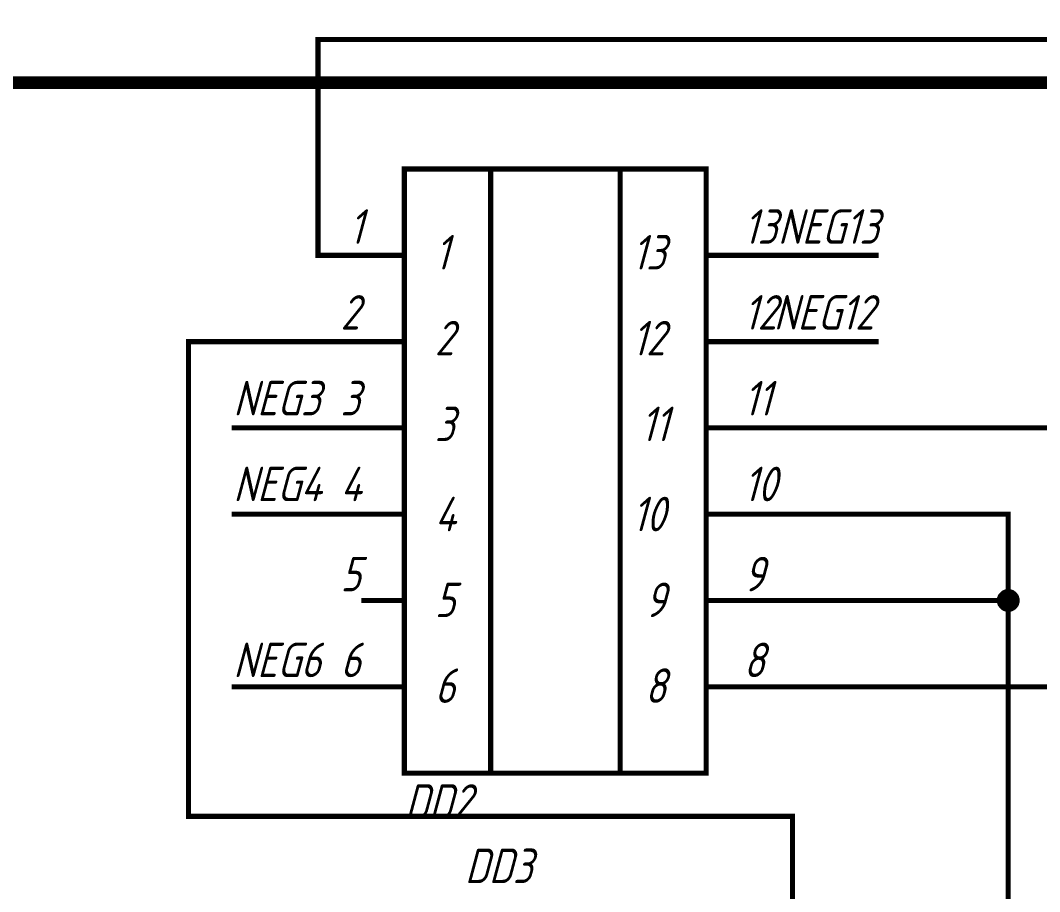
# Model space of a CAD drawing. Extents: x 196 to 1101, y 70 to 664.
# Drawn here: x 527.3 to 586.3, y 324.3 to 374.8 of the extents above; entities that cross this region are included whole.
import ezdxf

# ---------------------------------------------------------------- set-up
doc = ezdxf.new("R2010")
doc.units = 0
doc.header["$MEASUREMENT"] = 0
doc.layers.add('Sheet', color=255, linetype='CONTINUOUS')
doc.styles.add('GOST type A0', font='', dxfattribs={"oblique": 15, "height": 3.5})
doc.styles.get('GOST type A0').set_extended_font_data('GOST type A')

msp = doc.modelspace()

# ---------------------------------------------------------------- linework, layer by layer
at = {"layer": 'Sheet'}
for points, const_width in [([(679.47, 371.174), (679.47, 416.174), (597, 416.174), (597, 371.174), (524.515, 371.174), (524.515, 328.674), (489.53, 328.674), (489.53, 293.677), (489.53, 293.677), (489.53, 278.672), (489.53, 278.672)], 0.749), ([(611.985, 373.675), (611.985, 373.675), (544.515, 373.675), (544.515, 361.17), (547.015, 361.17)], 0.3), ([(554.515, 366.172), (554.515, 331.175)], 0.3), ([(562.015, 366.172), (562.015, 331.175)], 0.3), ([(549.515, 361.17), (547.015, 361.17)], 0.3), ([(567, 361.17), (569.5, 361.17)], 0.3), ([(569.5, 361.17), (577, 361.17)], 0.3), ([(547.015, 356.169), (537.015, 356.169), (537.015, 328.674), (572, 328.674), (572, 298.679), (567, 298.679)], 0.3), ([(549.515, 356.169), (547.015, 356.169)], 0.3), ([(567, 356.169), (569.5, 356.169)], 0.3), ([(569.5, 356.169), (577, 356.169)], 0.3), ([(547.015, 351.182), (539.515, 351.182)], 0.3), ([(549.515, 351.182), (547.015, 351.182)], 0.3), ([(567, 351.182), (569.5, 351.182)], 0.3), ([(569.5, 351.182), (611.985, 351.182)], 0.3), ([(569.5, 346.18), (584.5, 346.18), (584.5, 341.179), (584.5, 283.674), (537.015, 283.674), (537.015, 303.681), (544.515, 303.681)], 0.3), ([(547.015, 346.18), (539.515, 346.18)], 0.3), ([(549.515, 346.18), (547.015, 346.18)], 0.3), ([(567, 346.18), (569.5, 346.18)], 0.3), ([(549.515, 341.179), (547.015, 341.179)], 0.3), ([(567, 341.179), (569.5, 341.179)], 0.3), ([(569.5, 341.179), (584.5, 341.179)], 0.3), ([(583.988, 341.179), (583.988, 341.21), (583.988, 341.225), (583.988, 341.256), (584.003, 341.287), (584.003, 341.303), (584.019, 341.334), (584.019, 341.35), (584.034, 341.381), (584.034, 341.396), (584.05, 341.427), (584.065, 341.443), (584.081, 341.458), (584.096, 341.489), (584.112, 341.505), (584.127, 341.52), (584.143, 341.536), (584.158, 341.552), (584.174, 341.567), (584.189, 341.583), (584.22, 341.598), (584.236, 341.614), (584.252, 341.629), (584.283, 341.645), (584.298, 341.645), (584.329, 341.66), (584.345, 341.66), (584.376, 341.676), (584.391, 341.676), (584.422, 341.691), (584.453, 341.691), (584.469, 341.691), (584.5, 341.691)], 0.3), ([(583.988, 341.179), (583.988, 341.21), (583.988, 341.225), (583.988, 341.256), (584.003, 341.287), (584.003, 341.303), (584.019, 341.334), (584.019, 341.35), (584.034, 341.381), (584.034, 341.396), (584.05, 341.427), (584.065, 341.443), (584.081, 341.458), (584.096, 341.489), (584.112, 341.505), (584.127, 341.52), (584.143, 341.536), (584.158, 341.552), (584.174, 341.567), (584.189, 341.583), (584.22, 341.598), (584.236, 341.614), (584.252, 341.629), (584.283, 341.645), (584.298, 341.645), (584.329, 341.66), (584.345, 341.66), (584.376, 341.676), (584.391, 341.676), (584.422, 341.691), (584.453, 341.691), (584.469, 341.691), (584.5, 341.691)], 0.3), ([(583.988, 341.179), (583.988, 341.21), (583.988, 341.225), (583.988, 341.256), (584.003, 341.287), (584.003, 341.303), (584.019, 341.334), (584.019, 341.35), (584.034, 341.381), (584.034, 341.396), (584.05, 341.427), (584.065, 341.443), (584.081, 341.458), (584.096, 341.489), (584.112, 341.505), (584.127, 341.52), (584.143, 341.536), (584.158, 341.552), (584.174, 341.567), (584.189, 341.583), (584.22, 341.598), (584.236, 341.614), (584.252, 341.629), (584.283, 341.645), (584.298, 341.645), (584.329, 341.66), (584.345, 341.66), (584.376, 341.676), (584.391, 341.676), (584.422, 341.691), (584.453, 341.691), (584.469, 341.691), (584.5, 341.691)], 0.3), ([(583.988, 341.179), (583.988, 341.21), (583.988, 341.225), (583.988, 341.256), (584.003, 341.287), (584.003, 341.303), (584.019, 341.334), (584.019, 341.35), (584.034, 341.381), (584.034, 341.396), (584.05, 341.427), (584.065, 341.443), (584.081, 341.458), (584.096, 341.489), (584.112, 341.505), (584.127, 341.52), (584.143, 341.536), (584.158, 341.552), (584.174, 341.567), (584.189, 341.583), (584.22, 341.598), (584.236, 341.614), (584.252, 341.629), (584.283, 341.645), (584.298, 341.645), (584.329, 341.66), (584.345, 341.66), (584.376, 341.676), (584.391, 341.676), (584.422, 341.691), (584.453, 341.691), (584.469, 341.691), (584.5, 341.691)], 0.3), ([(583.988, 341.179), (583.988, 341.21), (583.988, 341.225), (583.988, 341.256), (584.003, 341.287), (584.003, 341.303), (584.019, 341.334), (584.019, 341.35), (584.034, 341.381), (584.034, 341.396), (584.05, 341.427), (584.065, 341.443), (584.081, 341.458), (584.096, 341.489), (584.112, 341.505), (584.127, 341.52), (584.143, 341.536), (584.158, 341.552), (584.174, 341.567), (584.189, 341.583), (584.22, 341.598), (584.236, 341.614), (584.252, 341.629), (584.283, 341.645), (584.298, 341.645), (584.329, 341.66), (584.345, 341.66), (584.376, 341.676), (584.391, 341.676), (584.422, 341.691), (584.453, 341.691), (584.469, 341.691), (584.5, 341.691)], 0.3), ([(583.988, 341.179), (583.988, 341.21), (583.988, 341.225), (583.988, 341.256), (584.003, 341.287), (584.003, 341.303), (584.019, 341.334), (584.019, 341.35), (584.034, 341.381), (584.034, 341.396), (584.05, 341.427), (584.065, 341.443), (584.081, 341.458), (584.096, 341.489), (584.112, 341.505), (584.127, 341.52), (584.143, 341.536), (584.158, 341.552), (584.174, 341.567), (584.189, 341.583), (584.22, 341.598), (584.236, 341.614), (584.252, 341.629), (584.283, 341.645), (584.298, 341.645), (584.329, 341.66), (584.345, 341.66), (584.376, 341.676), (584.391, 341.676), (584.422, 341.691), (584.453, 341.691), (584.469, 341.691), (584.5, 341.691)], 0.3), ([(583.988, 341.179), (583.988, 341.21), (583.988, 341.225), (583.988, 341.256), (584.003, 341.287), (584.003, 341.303), (584.019, 341.334), (584.019, 341.35), (584.034, 341.381), (584.034, 341.396), (584.05, 341.427), (584.065, 341.443), (584.081, 341.458), (584.096, 341.489), (584.112, 341.505), (584.127, 341.52), (584.143, 341.536), (584.158, 341.552), (584.174, 341.567), (584.189, 341.583), (584.22, 341.598), (584.236, 341.614), (584.252, 341.629), (584.283, 341.645), (584.298, 341.645), (584.329, 341.66), (584.345, 341.66), (584.376, 341.676), (584.391, 341.676), (584.422, 341.691), (584.453, 341.691), (584.469, 341.691), (584.5, 341.691)], 0.3), ([(583.988, 341.179), (583.988, 341.21), (583.988, 341.225), (583.988, 341.256), (584.003, 341.287), (584.003, 341.303), (584.019, 341.334), (584.019, 341.35), (584.034, 341.381), (584.034, 341.396), (584.05, 341.427), (584.065, 341.443), (584.081, 341.458), (584.096, 341.489), (584.112, 341.505), (584.127, 341.52), (584.143, 341.536), (584.158, 341.552), (584.174, 341.567), (584.189, 341.583), (584.22, 341.598), (584.236, 341.614), (584.252, 341.629), (584.283, 341.645), (584.298, 341.645), (584.329, 341.66), (584.345, 341.66), (584.376, 341.676), (584.391, 341.676), (584.422, 341.691), (584.453, 341.691), (584.469, 341.691), (584.5, 341.691)], 0.3), ([(584.5, 340.666), (584.469, 340.666), (584.453, 340.666), (584.422, 340.666), (584.391, 340.682), (584.376, 340.682), (584.345, 340.697), (584.329, 340.697), (584.298, 340.713), (584.283, 340.713), (584.252, 340.728), (584.236, 340.744), (584.22, 340.759), (584.189, 340.775), (584.174, 340.79), (584.158, 340.806), (584.143, 340.821), (584.127, 340.837), (584.112, 340.853), (584.096, 340.868), (584.081, 340.899), (584.065, 340.915), (584.05, 340.93), (584.034, 340.961), (584.034, 340.977), (584.019, 341.008), (584.019, 341.023), (584.003, 341.054), (584.003, 341.07), (583.988, 341.101), (583.988, 341.132), (583.988, 341.148), (583.988, 341.179)], 0.3), ([(583.988, 341.179), (583.988, 341.179)], 0.3), ([(584.5, 340.666), (584.469, 340.666), (584.453, 340.666), (584.422, 340.666), (584.391, 340.682), (584.376, 340.682), (584.345, 340.697), (584.329, 340.697), (584.298, 340.713), (584.283, 340.713), (584.252, 340.728), (584.236, 340.744), (584.22, 340.759), (584.189, 340.775), (584.174, 340.79), (584.158, 340.806), (584.143, 340.821), (584.127, 340.837), (584.112, 340.853), (584.096, 340.868), (584.081, 340.899), (584.065, 340.915), (584.05, 340.93), (584.034, 340.961), (584.034, 340.977), (584.019, 341.008), (584.019, 341.023), (584.003, 341.054), (584.003, 341.07), (583.988, 341.101), (583.988, 341.132), (583.988, 341.148), (583.988, 341.179)], 0.3), ([(583.988, 341.179), (583.988, 341.179)], 0.3), ([(584.5, 340.666), (584.469, 340.666), (584.453, 340.666), (584.422, 340.666), (584.391, 340.682), (584.376, 340.682), (584.345, 340.697), (584.329, 340.697), (584.298, 340.713), (584.283, 340.713), (584.252, 340.728), (584.236, 340.744), (584.22, 340.759), (584.189, 340.775), (584.174, 340.79), (584.158, 340.806), (584.143, 340.821), (584.127, 340.837), (584.112, 340.853), (584.096, 340.868), (584.081, 340.899), (584.065, 340.915), (584.05, 340.93), (584.034, 340.961), (584.034, 340.977), (584.019, 341.008), (584.019, 341.023), (584.003, 341.054), (584.003, 341.07), (583.988, 341.101), (583.988, 341.132), (583.988, 341.148), (583.988, 341.179)], 0.3), ([(583.988, 341.179), (583.988, 341.179)], 0.3), ([(584.5, 340.666), (584.469, 340.666), (584.453, 340.666), (584.422, 340.666), (584.391, 340.682), (584.376, 340.682), (584.345, 340.697), (584.329, 340.697), (584.298, 340.713), (584.283, 340.713), (584.252, 340.728), (584.236, 340.744), (584.22, 340.759), (584.189, 340.775), (584.174, 340.79), (584.158, 340.806), (584.143, 340.821), (584.127, 340.837), (584.112, 340.853), (584.096, 340.868), (584.081, 340.899), (584.065, 340.915), (584.05, 340.93), (584.034, 340.961), (584.034, 340.977), (584.019, 341.008), (584.019, 341.023), (584.003, 341.054), (584.003, 341.07), (583.988, 341.101), (583.988, 341.132), (583.988, 341.148), (583.988, 341.179)], 0.3), ([(583.988, 341.179), (583.988, 341.179)], 0.3), ([(584.5, 340.666), (584.469, 340.666), (584.453, 340.666), (584.422, 340.666), (584.391, 340.682), (584.376, 340.682), (584.345, 340.697), (584.329, 340.697), (584.298, 340.713), (584.283, 340.713), (584.252, 340.728), (584.236, 340.744), (584.22, 340.759), (584.189, 340.775), (584.174, 340.79), (584.158, 340.806), (584.143, 340.821), (584.127, 340.837), (584.112, 340.853), (584.096, 340.868), (584.081, 340.899), (584.065, 340.915), (584.05, 340.93), (584.034, 340.961), (584.034, 340.977), (584.019, 341.008), (584.019, 341.023), (584.003, 341.054), (584.003, 341.07), (583.988, 341.101), (583.988, 341.132), (583.988, 341.148), (583.988, 341.179)], 0.3), ([(583.988, 341.179), (583.988, 341.179)], 0.3), ([(584.5, 340.666), (584.469, 340.666), (584.453, 340.666), (584.422, 340.666), (584.391, 340.682), (584.376, 340.682), (584.345, 340.697), (584.329, 340.697), (584.298, 340.713), (584.283, 340.713), (584.252, 340.728), (584.236, 340.744), (584.22, 340.759), (584.189, 340.775), (584.174, 340.79), (584.158, 340.806), (584.143, 340.821), (584.127, 340.837), (584.112, 340.853), (584.096, 340.868), (584.081, 340.899), (584.065, 340.915), (584.05, 340.93), (584.034, 340.961), (584.034, 340.977), (584.019, 341.008), (584.019, 341.023), (584.003, 341.054), (584.003, 341.07), (583.988, 341.101), (583.988, 341.132), (583.988, 341.148), (583.988, 341.179)], 0.3), ([(583.988, 341.179), (583.988, 341.179)], 0.3), ([(584.5, 340.666), (584.469, 340.666), (584.453, 340.666), (584.422, 340.666), (584.391, 340.682), (584.376, 340.682), (584.345, 340.697), (584.329, 340.697), (584.298, 340.713), (584.283, 340.713), (584.252, 340.728), (584.236, 340.744), (584.22, 340.759), (584.189, 340.775), (584.174, 340.79), (584.158, 340.806), (584.143, 340.821), (584.127, 340.837), (584.112, 340.853), (584.096, 340.868), (584.081, 340.899), (584.065, 340.915), (584.05, 340.93), (584.034, 340.961), (584.034, 340.977), (584.019, 341.008), (584.019, 341.023), (584.003, 341.054), (584.003, 341.07), (583.988, 341.101), (583.988, 341.132), (583.988, 341.148), (583.988, 341.179)], 0.3), ([(583.988, 341.179), (583.988, 341.179)], 0.3), ([(584.5, 340.666), (584.469, 340.666), (584.453, 340.666), (584.422, 340.666), (584.391, 340.682), (584.376, 340.682), (584.345, 340.697), (584.329, 340.697), (584.298, 340.713), (584.283, 340.713), (584.252, 340.728), (584.236, 340.744), (584.22, 340.759), (584.189, 340.775), (584.174, 340.79), (584.158, 340.806), (584.143, 340.821), (584.127, 340.837), (584.112, 340.853), (584.096, 340.868), (584.081, 340.899), (584.065, 340.915), (584.05, 340.93), (584.034, 340.961), (584.034, 340.977), (584.019, 341.008), (584.019, 341.023), (584.003, 341.054), (584.003, 341.07), (583.988, 341.101), (583.988, 341.132), (583.988, 341.148), (583.988, 341.179)], 0.3), ([(583.988, 341.179), (583.988, 341.179)], 0.3), ([(584.5, 341.691), (584.5, 341.691)], 0.3), ([(584.5, 341.691), (584.531, 341.691), (584.547, 341.691), (584.578, 341.691), (584.609, 341.676), (584.624, 341.676), (584.655, 341.66), (584.671, 341.66), (584.702, 341.645), (584.717, 341.645), (584.748, 341.629), (584.764, 341.614), (584.779, 341.598), (584.811, 341.583), (584.826, 341.567), (584.842, 341.552), (584.857, 341.536), (584.873, 341.52), (584.888, 341.505), (584.904, 341.489), (584.919, 341.458), (584.935, 341.443), (584.95, 341.427), (584.966, 341.396), (584.966, 341.381), (584.981, 341.35), (584.981, 341.334), (584.997, 341.303), (584.997, 341.287), (585.012, 341.256), (585.012, 341.225), (585.012, 341.21), (585.012, 341.179)], 0.3), ([(584.5, 341.691), (584.5, 341.691)], 0.3), ([(584.5, 341.691), (584.531, 341.691), (584.547, 341.691), (584.578, 341.691), (584.609, 341.676), (584.624, 341.676), (584.655, 341.66), (584.671, 341.66), (584.702, 341.645), (584.717, 341.645), (584.748, 341.629), (584.764, 341.614), (584.779, 341.598), (584.811, 341.583), (584.826, 341.567), (584.842, 341.552), (584.857, 341.536), (584.873, 341.52), (584.888, 341.505), (584.904, 341.489), (584.919, 341.458), (584.935, 341.443), (584.95, 341.427), (584.966, 341.396), (584.966, 341.381), (584.981, 341.35), (584.981, 341.334), (584.997, 341.303), (584.997, 341.287), (585.012, 341.256), (585.012, 341.225), (585.012, 341.21), (585.012, 341.179)], 0.3), ([(584.5, 341.691), (584.5, 341.691)], 0.3), ([(584.5, 341.691), (584.531, 341.691), (584.547, 341.691), (584.578, 341.691), (584.609, 341.676), (584.624, 341.676), (584.655, 341.66), (584.671, 341.66), (584.702, 341.645), (584.717, 341.645), (584.748, 341.629), (584.764, 341.614), (584.779, 341.598), (584.811, 341.583), (584.826, 341.567), (584.842, 341.552), (584.857, 341.536), (584.873, 341.52), (584.888, 341.505), (584.904, 341.489), (584.919, 341.458), (584.935, 341.443), (584.95, 341.427), (584.966, 341.396), (584.966, 341.381), (584.981, 341.35), (584.981, 341.334), (584.997, 341.303), (584.997, 341.287), (585.012, 341.256), (585.012, 341.225), (585.012, 341.21), (585.012, 341.179)], 0.3), ([(584.5, 341.691), (584.5, 341.691)], 0.3), ([(584.5, 341.691), (584.531, 341.691), (584.547, 341.691), (584.578, 341.691), (584.609, 341.676), (584.624, 341.676), (584.655, 341.66), (584.671, 341.66), (584.702, 341.645), (584.717, 341.645), (584.748, 341.629), (584.764, 341.614), (584.779, 341.598), (584.811, 341.583), (584.826, 341.567), (584.842, 341.552), (584.857, 341.536), (584.873, 341.52), (584.888, 341.505), (584.904, 341.489), (584.919, 341.458), (584.935, 341.443), (584.95, 341.427), (584.966, 341.396), (584.966, 341.381), (584.981, 341.35), (584.981, 341.334), (584.997, 341.303), (584.997, 341.287), (585.012, 341.256), (585.012, 341.225), (585.012, 341.21), (585.012, 341.179)], 0.3), ([(584.5, 341.691), (584.5, 341.691)], 0.3), ([(584.5, 341.691), (584.531, 341.691), (584.547, 341.691), (584.578, 341.691), (584.609, 341.676), (584.624, 341.676), (584.655, 341.66), (584.671, 341.66), (584.702, 341.645), (584.717, 341.645), (584.748, 341.629), (584.764, 341.614), (584.779, 341.598), (584.811, 341.583), (584.826, 341.567), (584.842, 341.552), (584.857, 341.536), (584.873, 341.52), (584.888, 341.505), (584.904, 341.489), (584.919, 341.458), (584.935, 341.443), (584.95, 341.427), (584.966, 341.396), (584.966, 341.381), (584.981, 341.35), (584.981, 341.334), (584.997, 341.303), (584.997, 341.287), (585.012, 341.256), (585.012, 341.225), (585.012, 341.21), (585.012, 341.179)], 0.3), ([(584.5, 341.691), (584.5, 341.691)], 0.3), ([(584.5, 341.691), (584.531, 341.691), (584.547, 341.691), (584.578, 341.691), (584.609, 341.676), (584.624, 341.676), (584.655, 341.66), (584.671, 341.66), (584.702, 341.645), (584.717, 341.645), (584.748, 341.629), (584.764, 341.614), (584.779, 341.598), (584.811, 341.583), (584.826, 341.567), (584.842, 341.552), (584.857, 341.536), (584.873, 341.52), (584.888, 341.505), (584.904, 341.489), (584.919, 341.458), (584.935, 341.443), (584.95, 341.427), (584.966, 341.396), (584.966, 341.381), (584.981, 341.35), (584.981, 341.334), (584.997, 341.303), (584.997, 341.287), (585.012, 341.256), (585.012, 341.225), (585.012, 341.21), (585.012, 341.179)], 0.3), ([(584.5, 341.691), (584.5, 341.691)], 0.3), ([(584.5, 341.691), (584.531, 341.691), (584.547, 341.691), (584.578, 341.691), (584.609, 341.676), (584.624, 341.676), (584.655, 341.66), (584.671, 341.66), (584.702, 341.645), (584.717, 341.645), (584.748, 341.629), (584.764, 341.614), (584.779, 341.598), (584.811, 341.583), (584.826, 341.567), (584.842, 341.552), (584.857, 341.536), (584.873, 341.52), (584.888, 341.505), (584.904, 341.489), (584.919, 341.458), (584.935, 341.443), (584.95, 341.427), (584.966, 341.396), (584.966, 341.381), (584.981, 341.35), (584.981, 341.334), (584.997, 341.303), (584.997, 341.287), (585.012, 341.256), (585.012, 341.225), (585.012, 341.21), (585.012, 341.179)], 0.3), ([(584.5, 341.691), (584.5, 341.691)], 0.3), ([(584.5, 341.691), (584.531, 341.691), (584.547, 341.691), (584.578, 341.691), (584.609, 341.676), (584.624, 341.676), (584.655, 341.66), (584.671, 341.66), (584.702, 341.645), (584.717, 341.645), (584.748, 341.629), (584.764, 341.614), (584.779, 341.598), (584.811, 341.583), (584.826, 341.567), (584.842, 341.552), (584.857, 341.536), (584.873, 341.52), (584.888, 341.505), (584.904, 341.489), (584.919, 341.458), (584.935, 341.443), (584.95, 341.427), (584.966, 341.396), (584.966, 341.381), (584.981, 341.35), (584.981, 341.334), (584.997, 341.303), (584.997, 341.287), (585.012, 341.256), (585.012, 341.225), (585.012, 341.21), (585.012, 341.179)], 0.3), ([(585.012, 341.179), (585.012, 341.148), (585.012, 341.132), (585.012, 341.101), (584.997, 341.07), (584.997, 341.054), (584.981, 341.023), (584.981, 341.008), (584.966, 340.977), (584.966, 340.961), (584.95, 340.93), (584.935, 340.915), (584.919, 340.899), (584.904, 340.868), (584.888, 340.853), (584.873, 340.837), (584.857, 340.821), (584.842, 340.806), (584.826, 340.79), (584.811, 340.775), (584.779, 340.759), (584.764, 340.744), (584.748, 340.728), (584.717, 340.713), (584.702, 340.713), (584.671, 340.697), (584.655, 340.697), (584.624, 340.682), (584.609, 340.682), (584.578, 340.666), (584.547, 340.666), (584.531, 340.666), (584.5, 340.666)], 0.3), ([(585.012, 341.179), (585.012, 341.148), (585.012, 341.132), (585.012, 341.101), (584.997, 341.07), (584.997, 341.054), (584.981, 341.023), (584.981, 341.008), (584.966, 340.977), (584.966, 340.961), (584.95, 340.93), (584.935, 340.915), (584.919, 340.899), (584.904, 340.868), (584.888, 340.853), (584.873, 340.837), (584.857, 340.821), (584.842, 340.806), (584.826, 340.79), (584.811, 340.775), (584.779, 340.759), (584.764, 340.744), (584.748, 340.728), (584.717, 340.713), (584.702, 340.713), (584.671, 340.697), (584.655, 340.697), (584.624, 340.682), (584.609, 340.682), (584.578, 340.666), (584.547, 340.666), (584.531, 340.666), (584.5, 340.666)], 0.3), ([(585.012, 341.179), (585.012, 341.148), (585.012, 341.132), (585.012, 341.101), (584.997, 341.07), (584.997, 341.054), (584.981, 341.023), (584.981, 341.008), (584.966, 340.977), (584.966, 340.961), (584.95, 340.93), (584.935, 340.915), (584.919, 340.899), (584.904, 340.868), (584.888, 340.853), (584.873, 340.837), (584.857, 340.821), (584.842, 340.806), (584.826, 340.79), (584.811, 340.775), (584.779, 340.759), (584.764, 340.744), (584.748, 340.728), (584.717, 340.713), (584.702, 340.713), (584.671, 340.697), (584.655, 340.697), (584.624, 340.682), (584.609, 340.682), (584.578, 340.666), (584.547, 340.666), (584.531, 340.666), (584.5, 340.666)], 0.3), ([(585.012, 341.179), (585.012, 341.148), (585.012, 341.132), (585.012, 341.101), (584.997, 341.07), (584.997, 341.054), (584.981, 341.023), (584.981, 341.008), (584.966, 340.977), (584.966, 340.961), (584.95, 340.93), (584.935, 340.915), (584.919, 340.899), (584.904, 340.868), (584.888, 340.853), (584.873, 340.837), (584.857, 340.821), (584.842, 340.806), (584.826, 340.79), (584.811, 340.775), (584.779, 340.759), (584.764, 340.744), (584.748, 340.728), (584.717, 340.713), (584.702, 340.713), (584.671, 340.697), (584.655, 340.697), (584.624, 340.682), (584.609, 340.682), (584.578, 340.666), (584.547, 340.666), (584.531, 340.666), (584.5, 340.666)], 0.3), ([(585.012, 341.179), (585.012, 341.148), (585.012, 341.132), (585.012, 341.101), (584.997, 341.07), (584.997, 341.054), (584.981, 341.023), (584.981, 341.008), (584.966, 340.977), (584.966, 340.961), (584.95, 340.93), (584.935, 340.915), (584.919, 340.899), (584.904, 340.868), (584.888, 340.853), (584.873, 340.837), (584.857, 340.821), (584.842, 340.806), (584.826, 340.79), (584.811, 340.775), (584.779, 340.759), (584.764, 340.744), (584.748, 340.728), (584.717, 340.713), (584.702, 340.713), (584.671, 340.697), (584.655, 340.697), (584.624, 340.682), (584.609, 340.682), (584.578, 340.666), (584.547, 340.666), (584.531, 340.666), (584.5, 340.666)], 0.3), ([(585.012, 341.179), (585.012, 341.148), (585.012, 341.132), (585.012, 341.101), (584.997, 341.07), (584.997, 341.054), (584.981, 341.023), (584.981, 341.008), (584.966, 340.977), (584.966, 340.961), (584.95, 340.93), (584.935, 340.915), (584.919, 340.899), (584.904, 340.868), (584.888, 340.853), (584.873, 340.837), (584.857, 340.821), (584.842, 340.806), (584.826, 340.79), (584.811, 340.775), (584.779, 340.759), (584.764, 340.744), (584.748, 340.728), (584.717, 340.713), (584.702, 340.713), (584.671, 340.697), (584.655, 340.697), (584.624, 340.682), (584.609, 340.682), (584.578, 340.666), (584.547, 340.666), (584.531, 340.666), (584.5, 340.666)], 0.3), ([(585.012, 341.179), (585.012, 341.148), (585.012, 341.132), (585.012, 341.101), (584.997, 341.07), (584.997, 341.054), (584.981, 341.023), (584.981, 341.008), (584.966, 340.977), (584.966, 340.961), (584.95, 340.93), (584.935, 340.915), (584.919, 340.899), (584.904, 340.868), (584.888, 340.853), (584.873, 340.837), (584.857, 340.821), (584.842, 340.806), (584.826, 340.79), (584.811, 340.775), (584.779, 340.759), (584.764, 340.744), (584.748, 340.728), (584.717, 340.713), (584.702, 340.713), (584.671, 340.697), (584.655, 340.697), (584.624, 340.682), (584.609, 340.682), (584.578, 340.666), (584.547, 340.666), (584.531, 340.666), (584.5, 340.666)], 0.3), ([(585.012, 341.179), (585.012, 341.148), (585.012, 341.132), (585.012, 341.101), (584.997, 341.07), (584.997, 341.054), (584.981, 341.023), (584.981, 341.008), (584.966, 340.977), (584.966, 340.961), (584.95, 340.93), (584.935, 340.915), (584.919, 340.899), (584.904, 340.868), (584.888, 340.853), (584.873, 340.837), (584.857, 340.821), (584.842, 340.806), (584.826, 340.79), (584.811, 340.775), (584.779, 340.759), (584.764, 340.744), (584.748, 340.728), (584.717, 340.713), (584.702, 340.713), (584.671, 340.697), (584.655, 340.697), (584.624, 340.682), (584.609, 340.682), (584.578, 340.666), (584.547, 340.666), (584.531, 340.666), (584.5, 340.666)], 0.3), ([(585.012, 341.179), (585.012, 341.179), (585.012, 341.179), (585.012, 341.179), (585.012, 341.179), (585.012, 341.179), (585.012, 341.179), (585.012, 341.179), (585.012, 341.179), (585.012, 341.179), (585.012, 341.179), (585.012, 341.179), (585.012, 341.179), (585.012, 341.179), (585.012, 341.179), (585.012, 341.179), (585.012, 341.179), (585.012, 341.179), (585.012, 341.179), (585.012, 341.179), (585.012, 341.179), (585.012, 341.179), (585.012, 341.179), (585.012, 341.179), (585.012, 341.179), (585.012, 341.179), (585.012, 341.179), (585.012, 341.179), (585.012, 341.179), (585.012, 341.179), (585.012, 341.179), (585.012, 341.179), (585.012, 341.179)], 0.3), ([(585.012, 341.179), (585.012, 341.179)], 0.3), ([(585.012, 341.179), (585.012, 341.179), (585.012, 341.179), (585.012, 341.179), (585.012, 341.179), (585.012, 341.179), (585.012, 341.179), (585.012, 341.179), (585.012, 341.179), (585.012, 341.179), (585.012, 341.179), (585.012, 341.179), (585.012, 341.179), (585.012, 341.179), (585.012, 341.179), (585.012, 341.179), (585.012, 341.179), (585.012, 341.179), (585.012, 341.179), (585.012, 341.179), (585.012, 341.179), (585.012, 341.179), (585.012, 341.179), (585.012, 341.179), (585.012, 341.179), (585.012, 341.179), (585.012, 341.179), (585.012, 341.179), (585.012, 341.179), (585.012, 341.179), (585.012, 341.179), (585.012, 341.179), (585.012, 341.179)], 0.3), ([(585.012, 341.179), (585.012, 341.179)], 0.3), ([(585.012, 341.179), (585.012, 341.179), (585.012, 341.179), (585.012, 341.179), (585.012, 341.179), (585.012, 341.179), (585.012, 341.179), (585.012, 341.179), (585.012, 341.179), (585.012, 341.179), (585.012, 341.179), (585.012, 341.179), (585.012, 341.179), (585.012, 341.179), (585.012, 341.179), (585.012, 341.179), (585.012, 341.179), (585.012, 341.179), (585.012, 341.179), (585.012, 341.179), (585.012, 341.179), (585.012, 341.179), (585.012, 341.179), (585.012, 341.179), (585.012, 341.179), (585.012, 341.179), (585.012, 341.179), (585.012, 341.179), (585.012, 341.179), (585.012, 341.179), (585.012, 341.179), (585.012, 341.179), (585.012, 341.179)], 0.3), ([(585.012, 341.179), (585.012, 341.179)], 0.3), ([(585.012, 341.179), (585.012, 341.179), (585.012, 341.179), (585.012, 341.179), (585.012, 341.179), (585.012, 341.179), (585.012, 341.179), (585.012, 341.179), (585.012, 341.179), (585.012, 341.179), (585.012, 341.179), (585.012, 341.179), (585.012, 341.179), (585.012, 341.179), (585.012, 341.179), (585.012, 341.179), (585.012, 341.179), (585.012, 341.179), (585.012, 341.179), (585.012, 341.179), (585.012, 341.179), (585.012, 341.179), (585.012, 341.179), (585.012, 341.179), (585.012, 341.179), (585.012, 341.179), (585.012, 341.179), (585.012, 341.179), (585.012, 341.179), (585.012, 341.179), (585.012, 341.179), (585.012, 341.179), (585.012, 341.179)], 0.3), ([(585.012, 341.179), (585.012, 341.179)], 0.3), ([(585.012, 341.179), (585.012, 341.179), (585.012, 341.179), (585.012, 341.179), (585.012, 341.179), (585.012, 341.179), (585.012, 341.179), (585.012, 341.179), (585.012, 341.179), (585.012, 341.179), (585.012, 341.179), (585.012, 341.179), (585.012, 341.179), (585.012, 341.179), (585.012, 341.179), (585.012, 341.179), (585.012, 341.179), (585.012, 341.179), (585.012, 341.179), (585.012, 341.179), (585.012, 341.179), (585.012, 341.179), (585.012, 341.179), (585.012, 341.179), (585.012, 341.179), (585.012, 341.179), (585.012, 341.179), (585.012, 341.179), (585.012, 341.179), (585.012, 341.179), (585.012, 341.179), (585.012, 341.179), (585.012, 341.179)], 0.3), ([(585.012, 341.179), (585.012, 341.179)], 0.3), ([(585.012, 341.179), (585.012, 341.179), (585.012, 341.179), (585.012, 341.179), (585.012, 341.179), (585.012, 341.179), (585.012, 341.179), (585.012, 341.179), (585.012, 341.179), (585.012, 341.179), (585.012, 341.179), (585.012, 341.179), (585.012, 341.179), (585.012, 341.179), (585.012, 341.179), (585.012, 341.179), (585.012, 341.179), (585.012, 341.179), (585.012, 341.179), (585.012, 341.179), (585.012, 341.179), (585.012, 341.179), (585.012, 341.179), (585.012, 341.179), (585.012, 341.179), (585.012, 341.179), (585.012, 341.179), (585.012, 341.179), (585.012, 341.179), (585.012, 341.179), (585.012, 341.179), (585.012, 341.179), (585.012, 341.179)], 0.3), ([(585.012, 341.179), (585.012, 341.179)], 0.3), ([(585.012, 341.179), (585.012, 341.179), (585.012, 341.179), (585.012, 341.179), (585.012, 341.179), (585.012, 341.179), (585.012, 341.179), (585.012, 341.179), (585.012, 341.179), (585.012, 341.179), (585.012, 341.179), (585.012, 341.179), (585.012, 341.179), (585.012, 341.179), (585.012, 341.179), (585.012, 341.179), (585.012, 341.179), (585.012, 341.179), (585.012, 341.179), (585.012, 341.179), (585.012, 341.179), (585.012, 341.179), (585.012, 341.179), (585.012, 341.179), (585.012, 341.179), (585.012, 341.179), (585.012, 341.179), (585.012, 341.179), (585.012, 341.179), (585.012, 341.179), (585.012, 341.179), (585.012, 341.179), (585.012, 341.179)], 0.3), ([(585.012, 341.179), (585.012, 341.179)], 0.3), ([(585.012, 341.179), (585.012, 341.179), (585.012, 341.179), (585.012, 341.179), (585.012, 341.179), (585.012, 341.179), (585.012, 341.179), (585.012, 341.179), (585.012, 341.179), (585.012, 341.179), (585.012, 341.179), (585.012, 341.179), (585.012, 341.179), (585.012, 341.179), (585.012, 341.179), (585.012, 341.179), (585.012, 341.179), (585.012, 341.179), (585.012, 341.179), (585.012, 341.179), (585.012, 341.179), (585.012, 341.179), (585.012, 341.179), (585.012, 341.179), (585.012, 341.179), (585.012, 341.179), (585.012, 341.179), (585.012, 341.179), (585.012, 341.179), (585.012, 341.179), (585.012, 341.179), (585.012, 341.179), (585.012, 341.179)], 0.3), ([(585.012, 341.179), (585.012, 341.179)], 0.3), ([(547.015, 336.177), (539.515, 336.177)], 0.3), ([(549.515, 336.177), (547.015, 336.177)], 0.3), ([(567, 336.177), (569.5, 336.177)], 0.3), ([(569.5, 336.177), (611.985, 336.177)], 0.3)]:
    msp.add_lwpolyline(points, dxfattribs=dict(at, const_width=const_width))
at = {"layer": 'Sheet', "const_width": 0.3}
msp.add_lwpolyline([(549.515, 366.172), (567, 366.172), (567, 331.175), (549.515, 331.175), (549.515, 366.172)], close=True, dxfattribs=at)
at = {"layer": 'Sheet', "const_width": 0.508}
msp.add_lwpolyline([(584.182, 341.183, 1), (584.69, 341.183, 1)], format="xyb", close=True, dxfattribs=at)

# ---------------------------------------------------------------- texts
at = {"layer": 'Sheet', "style": 'GOST type A0', "oblique": 15}
for s, p in [('1', (546.316, 361.838)), ('13', (569.174, 361.838)), ('NEG13', (571.161, 361.838)), ('1', (551.285, 360.347)), ('13', (562.714, 360.347)), ('2', (545.82, 356.868)), ('12', (569.174, 356.868)), ('NEG12', (570.913, 356.868)), ('2', (551.285, 355.376)), ('12', (562.714, 355.376)), ('NEG3', (539.608, 351.897)), ('3', (545.82, 351.897)), ('11', (569.174, 351.897)), ('3', (551.285, 350.406)), ('11', (563.211, 350.406)), ('NEG4', (539.608, 346.926)), ('4', (545.82, 346.926)), ('10', (569.174, 346.926)), ('4', (551.285, 345.186)), ('10', (562.714, 345.186)), ('5', (545.82, 341.707)), ('9', (569.174, 341.707)), ('5', (551.285, 340.216)), ('9', (563.459, 340.216)), ('NEG6', (539.608, 336.736)), ('6', (545.82, 336.736)), ('8', (569.174, 336.736)), ('6', (551.285, 335.245)), ('8', (563.459, 335.245)), ('DD2', (549.546, 328.534)), ('DD3', (553.025, 324.806))]:
    msp.add_text(s, height=2, dxfattribs=at).set_placement(p)

doc.saveas('drawing.dxf')
